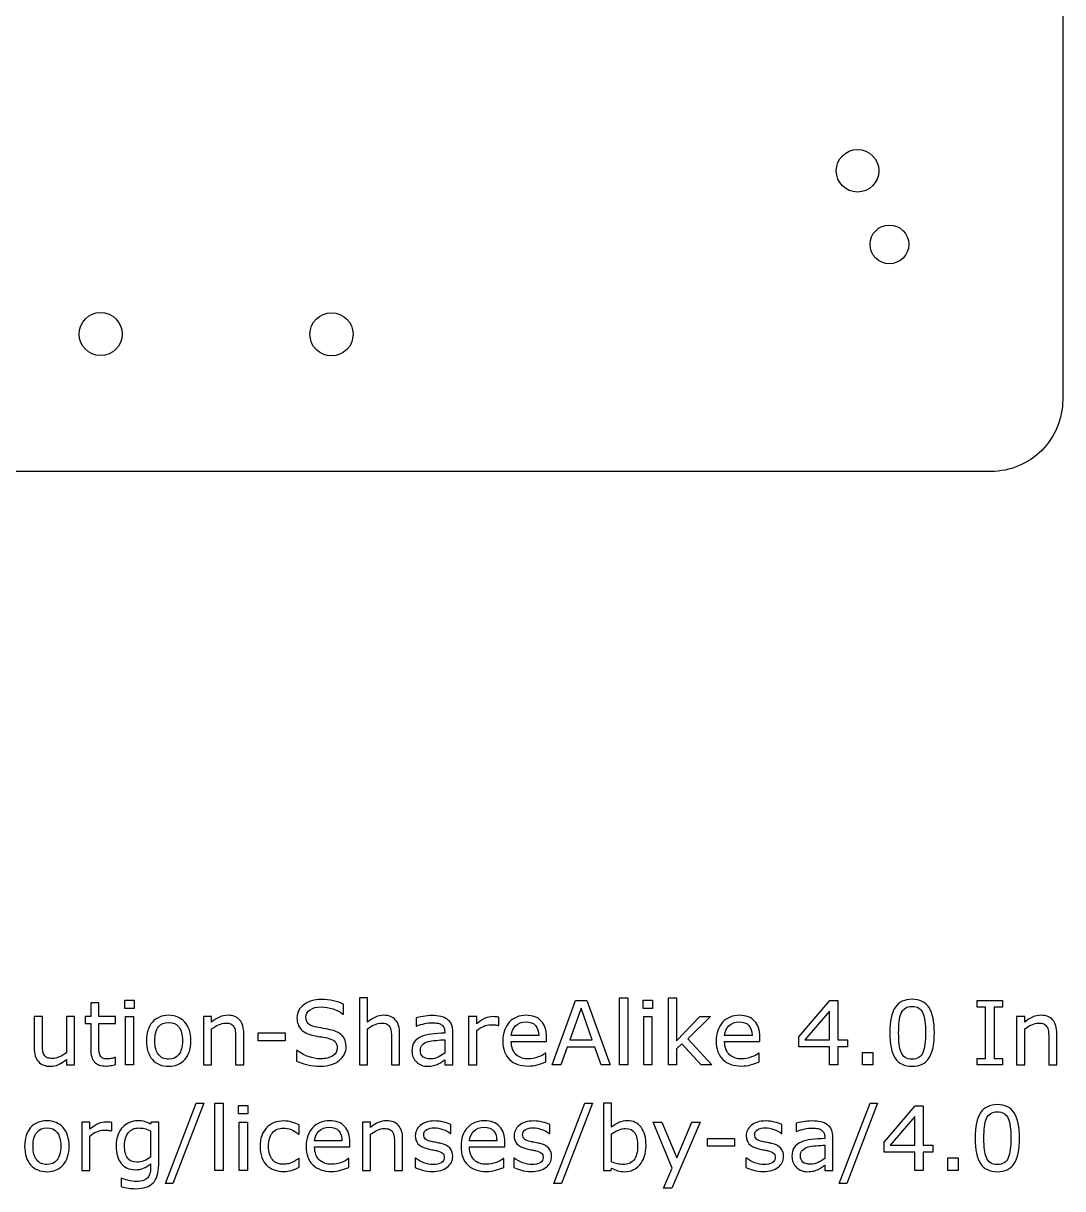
# Model space of a CAD drawing. Extents: x -458 to 425, y -81 to 360.
# Drawn here: x -301.3 to -214.3, y -57.7 to 39.8 of the extents above; entities that cross this region are included whole.
import ezdxf

# ---------------------------------------------------------------- set-up
doc = ezdxf.new("R2010")
doc.units = 0
doc.header["$MEASUREMENT"] = 0

# ---------------------------------------------------------------- blocks, each defined once
blk = doc.blocks.new('AI9-BLK1')
at = {"color": 7}
for points in [[(-37.252, -6.152), (-38.024, -6.152), (-38.024, -5.446), (-37.252, -5.446)], [(2.594, -10.87), (1.832, -10.87), (1.308, -9.371), (-1.016, -9.371), (-1.54, -10.87), (-2.267, -10.87), (-0.313, -5.479), (0.64, -5.479)], [(4.054, -10.87), (3.37, -10.87), (3.37, -5.237), (4.054, -5.237)], [(6.131, -6.152), (5.359, -6.152), (5.359, -5.446), (6.131, -5.446)], [(11.107, -10.87), (10.205, -10.87), (8.58, -9.102), (8.142, -9.519), (8.142, -10.87), (7.458, -10.87), (7.458, -5.237), (8.142, -5.237), (8.142, -8.835), (10.098, -6.824), (10.975, -6.824), (9.089, -8.693)], [(22.448, -9.349), (21.643, -9.349), (21.643, -10.87), (20.949, -10.87), (20.949, -9.349), (18.369, -9.349), (18.369, -8.517), (20.977, -5.479), (21.643, -5.479), (21.643, -8.764), (22.448, -8.764)], [(35.436, -10.87), (33.308, -10.87), (33.308, -10.319), (34.014, -10.319), (34.014, -6.03), (33.308, -6.03), (33.308, -5.479), (35.436, -5.479), (35.436, -6.03), (34.731, -6.03), (34.731, -10.319), (35.436, -10.319)], [(-37.296, -10.87), (-37.98, -10.87), (-37.98, -6.824), (-37.296, -6.824)], [(1.084, -8.753), (0.146, -6.113), (-0.796, -8.753)], [(6.087, -10.87), (5.403, -10.87), (5.403, -6.824), (6.087, -6.824)], [(20.949, -8.764), (20.949, -6.359), (18.883, -8.764)], [(-24.624, -8.841), (-26.884, -8.841), (-26.884, -8.191), (-24.624, -8.191)], [(24.578, -10.87), (23.718, -10.87), (23.718, -9.834), (24.578, -9.834)], [(-31.423, -14.056), (-34.016, -20.792), (-34.642, -20.792), (-32.06, -14.056)], [(-29.812, -19.689), (-30.495, -19.689), (-30.495, -14.056), (-29.812, -14.056)], [(-27.735, -14.971), (-28.507, -14.971), (-28.507, -14.265), (-27.735, -14.265)], [(1.1, -14.056), (-1.493, -20.792), (-2.119, -20.792), (0.463, -14.056)], [(24.975, -14.056), (22.382, -20.792), (21.756, -20.792), (24.338, -14.056)], [(29.585, -18.168), (28.78, -18.168), (28.78, -19.689), (28.086, -19.689), (28.086, -18.168), (25.506, -18.168), (25.506, -17.336), (28.115, -14.299), (28.78, -14.299), (28.78, -17.584), (29.585, -17.584)], [(28.086, -17.584), (28.086, -15.178), (26.02, -17.584)], [(-27.779, -19.689), (-28.462, -19.689), (-28.462, -15.643), (-27.779, -15.643)], [(10.121, -15.643), (7.76, -21.178), (7.041, -21.178), (7.785, -19.491), (6.174, -15.643), (6.915, -15.643), (8.154, -18.639), (9.413, -15.643)], [(13.004, -17.661), (10.744, -17.661), (10.744, -17.011), (13.004, -17.011)], [(31.715, -19.689), (30.855, -19.689), (30.855, -18.653), (31.715, -18.653)]]:
    blk.add_lwpolyline(points, close=True, dxfattribs=at)
for points, knots in [([(-38.804, -10.842), (-38.932, -10.876), (-39.072, -10.904), (-39.222, -10.925), (-39.373, -10.947), (-39.507, -10.958), (-39.626, -10.958), (-40.038, -10.958), (-40.351, -10.847), (-40.566, -10.624), (-40.78, -10.402), (-40.888, -10.045), (-40.888, -9.554), (-40.888, -9.554), (-40.888, -7.397), (-40.888, -7.397), (-40.888, -7.397), (-41.351, -7.397), (-41.351, -7.397), (-41.351, -7.397), (-41.351, -6.824), (-41.351, -6.824), (-41.351, -6.824), (-40.888, -6.824), (-40.888, -6.824), (-40.888, -6.824), (-40.888, -5.666), (-40.888, -5.666), (-40.888, -5.666), (-40.204, -5.666), (-40.204, -5.666), (-40.204, -5.666), (-40.204, -6.824), (-40.204, -6.824), (-40.204, -6.824), (-38.804, -6.824), (-38.804, -6.824), (-38.804, -6.824), (-38.804, -7.397), (-38.804, -7.397), (-38.804, -7.397), (-40.204, -7.397), (-40.204, -7.397), (-40.204, -7.397), (-40.204, -9.247), (-40.204, -9.247), (-40.204, -9.461), (-40.2, -9.627), (-40.19, -9.747), (-40.18, -9.867), (-40.146, -9.979), (-40.089, -10.083), (-40.036, -10.18), (-39.963, -10.251), (-39.871, -10.296), (-39.778, -10.34), (-39.637, -10.363), (-39.446, -10.363), (-39.336, -10.363), (-39.22, -10.346), (-39.1, -10.313), (-38.98, -10.28), (-38.893, -10.253), (-38.84, -10.231), (-38.84, -10.231), (-38.804, -10.231), (-38.804, -10.231), (-38.804, -10.231), (-38.804, -10.842), (-38.804, -10.842)], [0, 0, 0, 0, 1, 1, 1, 2, 2, 2, 3, 3, 3, 4, 4, 4, 5, 5, 5, 6, 6, 6, 7, 7, 7, 8, 8, 8, 9, 9, 9, 10, 10, 10, 11, 11, 11, 12, 12, 12, 13, 13, 13, 14, 14, 14, 15, 15, 15, 16, 16, 16, 17, 17, 17, 18, 18, 18, 19, 19, 19, 20, 20, 20, 21, 21, 21, 22, 22, 22, 23, 23, 23, 23]), ([(-19.513, -9.335), (-19.513, -9.545), (-19.561, -9.752), (-19.659, -9.957), (-19.756, -10.162), (-19.893, -10.336), (-20.069, -10.478), (-20.261, -10.632), (-20.486, -10.752), (-20.742, -10.839), (-20.999, -10.926), (-21.307, -10.969), (-21.668, -10.969), (-22.056, -10.969), (-22.404, -10.933), (-22.714, -10.861), (-23.023, -10.789), (-23.338, -10.682), (-23.658, -10.54), (-23.658, -10.54), (-23.658, -9.646), (-23.658, -9.646), (-23.658, -9.646), (-23.607, -9.646), (-23.607, -9.646), (-23.336, -9.872), (-23.022, -10.046), (-22.667, -10.168), (-22.311, -10.291), (-21.977, -10.352), (-21.665, -10.352), (-21.223, -10.352), (-20.878, -10.269), (-20.632, -10.102), (-20.385, -9.936), (-20.262, -9.714), (-20.262, -9.436), (-20.262, -9.198), (-20.321, -9.022), (-20.437, -8.909), (-20.554, -8.795), (-20.731, -8.707), (-20.969, -8.645), (-21.149, -8.597), (-21.345, -8.557), (-21.555, -8.525), (-21.765, -8.494), (-21.987, -8.454), (-22.223, -8.406), (-22.698, -8.305), (-23.051, -8.132), (-23.281, -7.887), (-23.51, -7.643), (-23.625, -7.324), (-23.625, -6.931), (-23.625, -6.481), (-23.435, -6.111), (-23.055, -5.823), (-22.675, -5.535), (-22.193, -5.391), (-21.609, -5.391), (-21.231, -5.391), (-20.885, -5.427), (-20.57, -5.499), (-20.255, -5.572), (-19.976, -5.661), (-19.733, -5.767), (-19.733, -5.767), (-19.733, -6.615), (-19.733, -6.615), (-19.733, -6.615), (-19.784, -6.615), (-19.784, -6.615), (-19.988, -6.44), (-20.256, -6.296), (-20.588, -6.181), (-20.92, -6.066), (-21.26, -6.008), (-21.608, -6.008), (-21.99, -6.008), (-22.296, -6.088), (-22.528, -6.247), (-22.759, -6.406), (-22.875, -6.611), (-22.875, -6.862), (-22.875, -7.087), (-22.818, -7.263), (-22.702, -7.39), (-22.587, -7.518), (-22.384, -7.615), (-22.093, -7.683), (-21.939, -7.717), (-21.721, -7.758), (-21.437, -7.806), (-21.154, -7.854), (-20.914, -7.903), (-20.716, -7.954), (-20.318, -8.06), (-20.017, -8.22), (-19.816, -8.435), (-19.614, -8.65), (-19.513, -8.95), (-19.513, -9.335)], [0, 0, 0, 0, 1, 1, 1, 2, 2, 2, 3, 3, 3, 4, 4, 4, 5, 5, 5, 6, 6, 6, 7, 7, 7, 8, 8, 8, 9, 9, 9, 10, 10, 10, 11, 11, 11, 12, 12, 12, 13, 13, 13, 14, 14, 14, 15, 15, 15, 16, 16, 16, 17, 17, 17, 18, 18, 18, 19, 19, 19, 20, 20, 20, 21, 21, 21, 22, 22, 22, 23, 23, 23, 24, 24, 24, 25, 25, 25, 26, 26, 26, 27, 27, 27, 28, 28, 28, 29, 29, 29, 30, 30, 30, 31, 31, 31, 32, 32, 32, 33, 33, 33, 34, 34, 34, 34]), ([(-15.033, -10.87), (-15.033, -10.87), (-15.716, -10.87), (-15.716, -10.87), (-15.716, -10.87), (-15.716, -8.569), (-15.716, -8.569), (-15.716, -8.383), (-15.727, -8.209), (-15.749, -8.046), (-15.77, -7.883), (-15.81, -7.756), (-15.868, -7.664), (-15.927, -7.563), (-16.014, -7.488), (-16.126, -7.438), (-16.239, -7.389), (-16.385, -7.364), (-16.565, -7.364), (-16.749, -7.364), (-16.942, -7.41), (-17.144, -7.502), (-17.345, -7.593), (-17.538, -7.71), (-17.723, -7.852), (-17.723, -7.852), (-17.723, -10.87), (-17.723, -10.87), (-17.723, -10.87), (-18.406, -10.87), (-18.406, -10.87), (-18.406, -10.87), (-18.406, -5.237), (-18.406, -5.237), (-18.406, -5.237), (-17.723, -5.237), (-17.723, -5.237), (-17.723, -5.237), (-17.723, -7.275), (-17.723, -7.275), (-17.511, -7.099), (-17.292, -6.962), (-17.066, -6.862), (-16.84, -6.763), (-16.609, -6.714), (-16.37, -6.714), (-15.935, -6.714), (-15.604, -6.845), (-15.376, -7.108), (-15.147, -7.371), (-15.033, -7.75), (-15.033, -8.245), (-15.033, -8.245), (-15.033, -10.87), (-15.033, -10.87)], [0, 0, 0, 0, 1, 1, 1, 2, 2, 2, 3, 3, 3, 4, 4, 4, 5, 5, 5, 6, 6, 6, 7, 7, 7, 8, 8, 8, 9, 9, 9, 10, 10, 10, 11, 11, 11, 12, 12, 12, 13, 13, 13, 14, 14, 14, 15, 15, 15, 16, 16, 16, 17, 17, 17, 18, 18, 18, 18]), ([(29.72, -8.171), (29.72, -9.139), (29.569, -9.849), (29.266, -10.302), (28.964, -10.754), (28.494, -10.98), (27.857, -10.98), (27.211, -10.98), (26.739, -10.751), (26.441, -10.292), (26.143, -9.834), (25.994, -9.129), (25.994, -8.178), (25.994, -7.22), (26.145, -6.512), (26.446, -6.055), (26.748, -5.598), (27.218, -5.369), (27.857, -5.369), (28.503, -5.369), (28.976, -5.601), (29.274, -6.066), (29.571, -6.53), (29.72, -7.232), (29.72, -8.171)], [0, 0, 0, 0, 1, 1, 1, 2, 2, 2, 3, 3, 3, 4, 4, 4, 5, 5, 5, 6, 6, 6, 7, 7, 7, 8, 8, 8, 8]), ([(-42.247, -10.87), (-42.247, -10.87), (-42.93, -10.87), (-42.93, -10.87), (-42.93, -10.87), (-42.93, -10.419), (-42.93, -10.419), (-43.159, -10.6), (-43.377, -10.739), (-43.586, -10.835), (-43.796, -10.932), (-44.026, -10.98), (-44.279, -10.98), (-44.702, -10.98), (-45.031, -10.85), (-45.267, -10.591), (-45.502, -10.331), (-45.62, -9.951), (-45.62, -9.449), (-45.62, -9.449), (-45.62, -6.824), (-45.62, -6.824), (-45.62, -6.824), (-44.937, -6.824), (-44.937, -6.824), (-44.937, -6.824), (-44.937, -9.125), (-44.937, -9.125), (-44.937, -9.33), (-44.927, -9.505), (-44.908, -9.651), (-44.889, -9.798), (-44.848, -9.922), (-44.786, -10.026), (-44.721, -10.132), (-44.637, -10.209), (-44.534, -10.257), (-44.431, -10.306), (-44.281, -10.33), (-44.084, -10.33), (-43.909, -10.33), (-43.718, -10.284), (-43.511, -10.192), (-43.304, -10.101), (-43.11, -9.984), (-42.93, -9.842), (-42.93, -9.842), (-42.93, -6.824), (-42.93, -6.824), (-42.93, -6.824), (-42.247, -6.824), (-42.247, -6.824), (-42.247, -6.824), (-42.247, -10.87), (-42.247, -10.87)], [0, 0, 0, 0, 1, 1, 1, 2, 2, 2, 3, 3, 3, 4, 4, 4, 5, 5, 5, 6, 6, 6, 7, 7, 7, 8, 8, 8, 9, 9, 9, 10, 10, 10, 11, 11, 11, 12, 12, 12, 13, 13, 13, 14, 14, 14, 15, 15, 15, 16, 16, 16, 17, 17, 17, 18, 18, 18, 18]), ([(-32.507, -8.849), (-32.507, -9.507), (-32.676, -10.028), (-33.013, -10.409), (-33.351, -10.79), (-33.802, -10.98), (-34.368, -10.98), (-34.94, -10.98), (-35.393, -10.79), (-35.729, -10.409), (-36.065, -10.028), (-36.234, -9.507), (-36.234, -8.849), (-36.234, -8.19), (-36.065, -7.67), (-35.729, -7.287), (-35.393, -6.905), (-34.94, -6.714), (-34.368, -6.714), (-33.802, -6.714), (-33.351, -6.905), (-33.013, -7.287), (-32.676, -7.67), (-32.507, -8.19), (-32.507, -8.849)], [0, 0, 0, 0, 1, 1, 1, 2, 2, 2, 3, 3, 3, 4, 4, 4, 5, 5, 5, 6, 6, 6, 7, 7, 7, 8, 8, 8, 8]), ([(-28.077, -10.87), (-28.077, -10.87), (-28.76, -10.87), (-28.76, -10.87), (-28.76, -10.87), (-28.76, -8.569), (-28.76, -8.569), (-28.76, -8.383), (-28.771, -8.209), (-28.793, -8.046), (-28.815, -7.883), (-28.854, -7.756), (-28.911, -7.664), (-28.971, -7.563), (-29.058, -7.488), (-29.17, -7.438), (-29.283, -7.389), (-29.429, -7.364), (-29.609, -7.364), (-29.794, -7.364), (-29.987, -7.41), (-30.188, -7.502), (-30.389, -7.593), (-30.582, -7.71), (-30.767, -7.852), (-30.767, -7.852), (-30.767, -10.87), (-30.767, -10.87), (-30.767, -10.87), (-31.45, -10.87), (-31.45, -10.87), (-31.45, -10.87), (-31.45, -6.824), (-31.45, -6.824), (-31.45, -6.824), (-30.767, -6.824), (-30.767, -6.824), (-30.767, -6.824), (-30.767, -7.275), (-30.767, -7.275), (-30.555, -7.099), (-30.337, -6.962), (-30.111, -6.862), (-29.885, -6.763), (-29.653, -6.714), (-29.415, -6.714), (-28.98, -6.714), (-28.648, -6.845), (-28.419, -7.108), (-28.191, -7.371), (-28.077, -7.75), (-28.077, -8.245), (-28.077, -8.245), (-28.077, -10.87), (-28.077, -10.87)], [0, 0, 0, 0, 1, 1, 1, 2, 2, 2, 3, 3, 3, 4, 4, 4, 5, 5, 5, 6, 6, 6, 7, 7, 7, 8, 8, 8, 9, 9, 9, 10, 10, 10, 11, 11, 11, 12, 12, 12, 13, 13, 13, 14, 14, 14, 15, 15, 15, 16, 16, 16, 17, 17, 17, 18, 18, 18, 18]), ([(-10.576, -10.87), (-10.576, -10.87), (-11.26, -10.87), (-11.26, -10.87), (-11.26, -10.87), (-11.26, -10.438), (-11.26, -10.438), (-11.32, -10.479), (-11.401, -10.537), (-11.503, -10.61), (-11.605, -10.684), (-11.704, -10.742), (-11.8, -10.785), (-11.913, -10.841), (-12.043, -10.887), (-12.189, -10.924), (-12.336, -10.961), (-12.507, -10.98), (-12.704, -10.98), (-13.067, -10.98), (-13.374, -10.86), (-13.626, -10.619), (-13.879, -10.378), (-14.005, -10.071), (-14.005, -9.698), (-14.005, -9.392), (-13.939, -9.144), (-13.808, -8.956), (-13.677, -8.766), (-13.491, -8.618), (-13.248, -8.509), (-13.003, -8.401), (-12.709, -8.327), (-12.366, -8.289), (-12.022, -8.25), (-11.653, -8.221), (-11.26, -8.202), (-11.26, -8.202), (-11.26, -8.097), (-11.26, -8.097), (-11.26, -7.942), (-11.287, -7.814), (-11.341, -7.712), (-11.395, -7.611), (-11.473, -7.531), (-11.574, -7.473), (-11.67, -7.417), (-11.785, -7.38), (-11.92, -7.36), (-12.054, -7.341), (-12.195, -7.331), (-12.342, -7.331), (-12.52, -7.331), (-12.719, -7.355), (-12.938, -7.402), (-13.157, -7.449), (-13.383, -7.518), (-13.616, -7.607), (-13.616, -7.607), (-13.652, -7.607), (-13.652, -7.607), (-13.652, -7.607), (-13.652, -6.919), (-13.652, -6.919), (-13.519, -6.884), (-13.328, -6.844), (-13.077, -6.801), (-12.826, -6.758), (-12.578, -6.736), (-12.335, -6.736), (-12.05, -6.736), (-11.802, -6.76), (-11.591, -6.806), (-11.38, -6.853), (-11.197, -6.933), (-11.043, -7.047), (-10.891, -7.158), (-10.775, -7.301), (-10.696, -7.477), (-10.616, -7.653), (-10.576, -7.871), (-10.576, -8.131), (-10.576, -8.131), (-10.576, -10.87), (-10.576, -10.87)], [0, 0, 0, 0, 1, 1, 1, 2, 2, 2, 3, 3, 3, 4, 4, 4, 5, 5, 5, 6, 6, 6, 7, 7, 7, 8, 8, 8, 9, 9, 9, 10, 10, 10, 11, 11, 11, 12, 12, 12, 13, 13, 13, 14, 14, 14, 15, 15, 15, 16, 16, 16, 17, 17, 17, 18, 18, 18, 19, 19, 19, 20, 20, 20, 21, 21, 21, 22, 22, 22, 23, 23, 23, 24, 24, 24, 25, 25, 25, 26, 26, 26, 27, 27, 27, 28, 28, 28, 28]), ([(-6.744, -7.563), (-6.744, -7.563), (-6.78, -7.563), (-6.78, -7.563), (-6.882, -7.54), (-6.98, -7.523), (-7.075, -7.512), (-7.171, -7.502), (-7.283, -7.497), (-7.413, -7.497), (-7.623, -7.497), (-7.826, -7.543), (-8.021, -7.636), (-8.216, -7.729), (-8.404, -7.849), (-8.585, -7.996), (-8.585, -7.996), (-8.585, -10.87), (-8.585, -10.87), (-8.585, -10.87), (-9.269, -10.87), (-9.269, -10.87), (-9.269, -10.87), (-9.269, -6.824), (-9.269, -6.824), (-9.269, -6.824), (-8.585, -6.824), (-8.585, -6.824), (-8.585, -6.824), (-8.585, -7.422), (-8.585, -7.422), (-8.315, -7.204), (-8.077, -7.05), (-7.871, -6.96), (-7.665, -6.869), (-7.455, -6.824), (-7.24, -6.824), (-7.122, -6.824), (-7.036, -6.827), (-6.983, -6.833), (-6.93, -6.839), (-6.85, -6.851), (-6.744, -6.867), (-6.744, -6.867), (-6.744, -7.563), (-6.744, -7.563)], [0, 0, 0, 0, 1, 1, 1, 2, 2, 2, 3, 3, 3, 4, 4, 4, 5, 5, 5, 6, 6, 6, 7, 7, 7, 8, 8, 8, 9, 9, 9, 10, 10, 10, 11, 11, 11, 12, 12, 12, 13, 13, 13, 14, 14, 14, 15, 15, 15, 15]), ([(-2.734, -8.908), (-2.734, -8.908), (-5.688, -8.908), (-5.688, -8.908), (-5.688, -9.157), (-5.651, -9.374), (-5.577, -9.559), (-5.503, -9.744), (-5.401, -9.896), (-5.272, -10.015), (-5.147, -10.131), (-4.999, -10.218), (-4.828, -10.276), (-4.657, -10.334), (-4.468, -10.363), (-4.262, -10.363), (-3.99, -10.363), (-3.715, -10.308), (-3.438, -10.199), (-3.161, -10.09), (-2.964, -9.983), (-2.847, -9.878), (-2.847, -9.878), (-2.811, -9.878), (-2.811, -9.878), (-2.811, -9.878), (-2.811, -10.618), (-2.811, -10.618), (-3.04, -10.715), (-3.273, -10.796), (-3.512, -10.861), (-3.75, -10.925), (-4.001, -10.958), (-4.263, -10.958), (-4.932, -10.958), (-5.455, -10.777), (-5.831, -10.414), (-6.206, -10.051), (-6.394, -9.536), (-6.394, -8.869), (-6.394, -8.208), (-6.214, -7.684), (-5.854, -7.296), (-5.495, -6.908), (-5.021, -6.714), (-4.434, -6.714), (-3.89, -6.714), (-3.471, -6.873), (-3.176, -7.19), (-2.881, -7.507), (-2.734, -7.956), (-2.734, -8.54), (-2.734, -8.54), (-2.734, -8.908), (-2.734, -8.908)], [0, 0, 0, 0, 1, 1, 1, 2, 2, 2, 3, 3, 3, 4, 4, 4, 5, 5, 5, 6, 6, 6, 7, 7, 7, 8, 8, 8, 9, 9, 9, 10, 10, 10, 11, 11, 11, 12, 12, 12, 13, 13, 13, 14, 14, 14, 15, 15, 15, 16, 16, 16, 17, 17, 17, 18, 18, 18, 18]), ([(15.121, -8.908), (15.121, -8.908), (12.167, -8.908), (12.167, -8.908), (12.167, -9.157), (12.204, -9.374), (12.278, -9.559), (12.353, -9.744), (12.454, -9.896), (12.583, -10.015), (12.708, -10.131), (12.856, -10.218), (13.027, -10.276), (13.198, -10.334), (13.387, -10.363), (13.593, -10.363), (13.866, -10.363), (14.141, -10.308), (14.418, -10.199), (14.694, -10.09), (14.891, -9.983), (15.008, -9.878), (15.008, -9.878), (15.044, -9.878), (15.044, -9.878), (15.044, -9.878), (15.044, -10.618), (15.044, -10.618), (14.816, -10.715), (14.582, -10.796), (14.344, -10.861), (14.105, -10.925), (13.855, -10.958), (13.592, -10.958), (12.923, -10.958), (12.4, -10.777), (12.025, -10.414), (11.649, -10.051), (11.461, -9.536), (11.461, -8.869), (11.461, -8.208), (11.641, -7.684), (12.001, -7.296), (12.361, -6.908), (12.834, -6.714), (13.421, -6.714), (13.965, -6.714), (14.385, -6.873), (14.679, -7.19), (14.974, -7.507), (15.121, -7.956), (15.121, -8.54), (15.121, -8.54), (15.121, -8.908), (15.121, -8.908)], [0, 0, 0, 0, 1, 1, 1, 2, 2, 2, 3, 3, 3, 4, 4, 4, 5, 5, 5, 6, 6, 6, 7, 7, 7, 8, 8, 8, 9, 9, 9, 10, 10, 10, 11, 11, 11, 12, 12, 12, 13, 13, 13, 14, 14, 14, 15, 15, 15, 16, 16, 16, 17, 17, 17, 18, 18, 18, 18]), ([(28.765, -9.816), (28.849, -9.62), (28.906, -9.39), (28.937, -9.126), (28.966, -8.861), (28.981, -8.543), (28.981, -8.171), (28.981, -7.803), (28.966, -7.485), (28.937, -7.214), (28.906, -6.944), (28.848, -6.714), (28.762, -6.526), (28.678, -6.34), (28.563, -6.2), (28.417, -6.106), (28.272, -6.011), (28.085, -5.964), (27.857, -5.964), (27.631, -5.964), (27.444, -6.011), (27.297, -6.106), (27.149, -6.2), (27.032, -6.342), (26.945, -6.533), (26.863, -6.712), (26.808, -6.945), (26.778, -7.232), (26.748, -7.52), (26.732, -7.835), (26.732, -8.178), (26.732, -8.555), (26.746, -8.87), (26.772, -9.124), (26.799, -9.378), (26.855, -9.605), (26.942, -9.805), (27.021, -9.994), (27.133, -10.137), (27.279, -10.236), (27.424, -10.336), (27.617, -10.385), (27.857, -10.385), (28.083, -10.385), (28.27, -10.338), (28.419, -10.244), (28.568, -10.15), (28.684, -10.007), (28.765, -9.816)], [0, 0, 0, 0, 1, 1, 1, 2, 2, 2, 3, 3, 3, 4, 4, 4, 5, 5, 5, 6, 6, 6, 7, 7, 7, 8, 8, 8, 9, 9, 9, 10, 10, 10, 11, 11, 11, 12, 12, 12, 13, 13, 13, 14, 14, 14, 15, 15, 15, 16, 16, 16, 16]), ([(39.976, -10.87), (39.976, -10.87), (39.293, -10.87), (39.293, -10.87), (39.293, -10.87), (39.293, -8.569), (39.293, -8.569), (39.293, -8.383), (39.282, -8.209), (39.26, -8.046), (39.239, -7.883), (39.199, -7.756), (39.142, -7.664), (39.082, -7.563), (38.996, -7.488), (38.883, -7.438), (38.77, -7.389), (38.624, -7.364), (38.444, -7.364), (38.26, -7.364), (38.066, -7.41), (37.865, -7.502), (37.664, -7.593), (37.471, -7.71), (37.286, -7.852), (37.286, -7.852), (37.286, -10.87), (37.286, -10.87), (37.286, -10.87), (36.603, -10.87), (36.603, -10.87), (36.603, -10.87), (36.603, -6.824), (36.603, -6.824), (36.603, -6.824), (37.286, -6.824), (37.286, -6.824), (37.286, -6.824), (37.286, -7.275), (37.286, -7.275), (37.498, -7.099), (37.717, -6.962), (37.943, -6.862), (38.169, -6.763), (38.4, -6.714), (38.639, -6.714), (39.073, -6.714), (39.405, -6.845), (39.634, -7.108), (39.862, -7.371), (39.976, -7.75), (39.976, -8.245), (39.976, -8.245), (39.976, -10.87), (39.976, -10.87)], [0, 0, 0, 0, 1, 1, 1, 2, 2, 2, 3, 3, 3, 4, 4, 4, 5, 5, 5, 6, 6, 6, 7, 7, 7, 8, 8, 8, 9, 9, 9, 10, 10, 10, 11, 11, 11, 12, 12, 12, 13, 13, 13, 14, 14, 14, 15, 15, 15, 16, 16, 16, 17, 17, 17, 18, 18, 18, 18]), ([(-33.213, -8.849), (-33.213, -8.329), (-33.315, -7.942), (-33.519, -7.689), (-33.723, -7.436), (-34.006, -7.309), (-34.368, -7.309), (-34.736, -7.309), (-35.021, -7.436), (-35.223, -7.689), (-35.427, -7.942), (-35.528, -8.329), (-35.528, -8.849), (-35.528, -9.352), (-35.426, -9.734), (-35.222, -9.995), (-35.018, -10.255), (-34.734, -10.385), (-34.368, -10.385), (-34.009, -10.385), (-33.726, -10.256), (-33.521, -9.998), (-33.316, -9.74), (-33.213, -9.357), (-33.213, -8.849)], [0, 0, 0, 0, 1, 1, 1, 2, 2, 2, 3, 3, 3, 4, 4, 4, 5, 5, 5, 6, 6, 6, 7, 7, 7, 8, 8, 8, 8]), ([(-3.395, -8.389), (-3.398, -8.032), (-3.487, -7.755), (-3.662, -7.559), (-3.838, -7.363), (-4.105, -7.265), (-4.463, -7.265), (-4.824, -7.265), (-5.111, -7.373), (-5.325, -7.588), (-5.538, -7.803), (-5.66, -8.07), (-5.688, -8.389), (-5.688, -8.389), (-3.395, -8.389), (-3.395, -8.389)], [0, 0, 0, 0, 1, 1, 1, 2, 2, 2, 3, 3, 3, 4, 4, 4, 5, 5, 5, 5]), ([(14.46, -8.389), (14.458, -8.032), (14.369, -7.755), (14.193, -7.559), (14.017, -7.363), (13.751, -7.265), (13.392, -7.265), (13.032, -7.265), (12.744, -7.373), (12.53, -7.588), (12.317, -7.803), (12.196, -8.07), (12.167, -8.389), (12.167, -8.389), (14.46, -8.389), (14.46, -8.389)], [0, 0, 0, 0, 1, 1, 1, 2, 2, 2, 3, 3, 3, 4, 4, 4, 5, 5, 5, 5]), ([(-11.26, -9.878), (-11.26, -9.878), (-11.26, -8.753), (-11.26, -8.753), (-11.466, -8.765), (-11.708, -8.783), (-11.987, -8.807), (-12.266, -8.832), (-12.486, -8.867), (-12.649, -8.912), (-12.843, -8.968), (-13, -9.054), (-13.12, -9.171), (-13.24, -9.288), (-13.299, -9.449), (-13.299, -9.654), (-13.299, -9.885), (-13.23, -10.059), (-13.091, -10.176), (-12.952, -10.294), (-12.74, -10.352), (-12.455, -10.352), (-12.218, -10.352), (-12.002, -10.305), (-11.806, -10.213), (-11.609, -10.12), (-11.427, -10.008), (-11.26, -9.878)], [0, 0, 0, 0, 1, 1, 1, 2, 2, 2, 3, 3, 3, 4, 4, 4, 5, 5, 5, 6, 6, 6, 7, 7, 7, 8, 8, 8, 9, 9, 9, 9]), ([(5.589, -17.636), (5.589, -17.973), (5.541, -18.278), (5.446, -18.548), (5.351, -18.818), (5.222, -19.045), (5.061, -19.228), (4.889, -19.418), (4.701, -19.562), (4.496, -19.657), (4.291, -19.752), (4.065, -19.8), (3.819, -19.8), (3.59, -19.8), (3.39, -19.772), (3.218, -19.718), (3.047, -19.664), (2.878, -19.591), (2.712, -19.499), (2.712, -19.499), (2.668, -19.689), (2.668, -19.689), (2.668, -19.689), (2.028, -19.689), (2.028, -19.689), (2.028, -19.689), (2.028, -14.056), (2.028, -14.056), (2.028, -14.056), (2.712, -14.056), (2.712, -14.056), (2.712, -14.056), (2.712, -16.069), (2.712, -16.069), (2.902, -15.912), (3.105, -15.784), (3.32, -15.683), (3.535, -15.583), (3.776, -15.533), (4.044, -15.533), (4.521, -15.533), (4.898, -15.717), (5.174, -16.083), (5.451, -16.45), (5.589, -16.967), (5.589, -17.636)], [0, 0, 0, 0, 1, 1, 1, 2, 2, 2, 3, 3, 3, 4, 4, 4, 5, 5, 5, 6, 6, 6, 7, 7, 7, 8, 8, 8, 9, 9, 9, 10, 10, 10, 11, 11, 11, 12, 12, 12, 13, 13, 13, 14, 14, 14, 15, 15, 15, 15]), ([(36.857, -16.99), (36.857, -17.958), (36.706, -18.669), (36.403, -19.121), (36.1, -19.573), (35.631, -19.8), (34.994, -19.8), (34.348, -19.8), (33.876, -19.571), (33.578, -19.112), (33.28, -18.653), (33.131, -17.949), (33.131, -16.998), (33.131, -16.039), (33.282, -15.332), (33.583, -14.874), (33.884, -14.417), (34.355, -14.188), (34.994, -14.188), (35.64, -14.188), (36.113, -14.421), (36.41, -14.885), (36.708, -15.35), (36.857, -16.052), (36.857, -16.99)], [0, 0, 0, 0, 1, 1, 1, 2, 2, 2, 3, 3, 3, 4, 4, 4, 5, 5, 5, 6, 6, 6, 7, 7, 7, 8, 8, 8, 8]), ([(-42.694, -17.668), (-42.694, -18.327), (-42.863, -18.847), (-43.2, -19.228), (-43.537, -19.609), (-43.989, -19.8), (-44.555, -19.8), (-45.126, -19.8), (-45.579, -19.609), (-45.916, -19.228), (-46.252, -18.847), (-46.42, -18.327), (-46.42, -17.668), (-46.42, -17.009), (-46.252, -16.489), (-45.916, -16.107), (-45.579, -15.724), (-45.126, -15.533), (-44.555, -15.533), (-43.989, -15.533), (-43.537, -15.724), (-43.2, -16.107), (-42.863, -16.489), (-42.694, -17.009), (-42.694, -17.668)], [0, 0, 0, 0, 1, 1, 1, 2, 2, 2, 3, 3, 3, 4, 4, 4, 5, 5, 5, 6, 6, 6, 7, 7, 7, 8, 8, 8, 8]), ([(-35.201, -19.229), (-35.201, -19.915), (-35.357, -20.419), (-35.669, -20.74), (-35.981, -21.061), (-36.461, -21.222), (-37.109, -21.222), (-37.325, -21.222), (-37.534, -21.207), (-37.739, -21.177), (-37.943, -21.146), (-38.145, -21.103), (-38.343, -21.048), (-38.343, -21.048), (-38.343, -20.351), (-38.343, -20.351), (-38.343, -20.351), (-38.307, -20.351), (-38.307, -20.351), (-38.196, -20.395), (-38.019, -20.451), (-37.777, -20.517), (-37.536, -20.582), (-37.294, -20.615), (-37.052, -20.615), (-36.82, -20.615), (-36.628, -20.588), (-36.475, -20.532), (-36.323, -20.477), (-36.205, -20.399), (-36.12, -20.3), (-36.036, -20.206), (-35.975, -20.092), (-35.939, -19.96), (-35.903, -19.827), (-35.885, -19.679), (-35.885, -19.514), (-35.885, -19.514), (-35.885, -19.145), (-35.885, -19.145), (-36.09, -19.309), (-36.286, -19.432), (-36.473, -19.513), (-36.66, -19.594), (-36.898, -19.634), (-37.187, -19.634), (-37.67, -19.634), (-38.053, -19.46), (-38.336, -19.11), (-38.62, -18.761), (-38.762, -18.268), (-38.762, -17.633), (-38.762, -17.285), (-38.713, -16.984), (-38.615, -16.732), (-38.518, -16.479), (-38.384, -16.261), (-38.215, -16.077), (-38.059, -15.906), (-37.868, -15.772), (-37.644, -15.677), (-37.419, -15.581), (-37.196, -15.533), (-36.974, -15.533), (-36.74, -15.533), (-36.544, -15.557), (-36.386, -15.604), (-36.228, -15.651), (-36.061, -15.723), (-35.885, -15.82), (-35.885, -15.82), (-35.841, -15.643), (-35.841, -15.643), (-35.841, -15.643), (-35.201, -15.643), (-35.201, -15.643), (-35.201, -15.643), (-35.201, -19.229), (-35.201, -19.229)], [0, 0, 0, 0, 1, 1, 1, 2, 2, 2, 3, 3, 3, 4, 4, 4, 5, 5, 5, 6, 6, 6, 7, 7, 7, 8, 8, 8, 9, 9, 9, 10, 10, 10, 11, 11, 11, 12, 12, 12, 13, 13, 13, 14, 14, 14, 15, 15, 15, 16, 16, 16, 17, 17, 17, 18, 18, 18, 19, 19, 19, 20, 20, 20, 21, 21, 21, 22, 22, 22, 23, 23, 23, 24, 24, 24, 25, 25, 25, 26, 26, 26, 26]), ([(-23.442, -19.434), (-23.669, -19.543), (-23.884, -19.627), (-24.087, -19.687), (-24.291, -19.748), (-24.507, -19.778), (-24.736, -19.778), (-25.027, -19.778), (-25.295, -19.735), (-25.538, -19.649), (-25.781, -19.564), (-25.99, -19.434), (-26.163, -19.26), (-26.339, -19.087), (-26.475, -18.868), (-26.571, -18.603), (-26.668, -18.338), (-26.716, -18.028), (-26.716, -17.674), (-26.716, -17.014), (-26.535, -16.495), (-26.172, -16.119), (-25.81, -15.743), (-25.331, -15.555), (-24.736, -15.555), (-24.504, -15.555), (-24.277, -15.588), (-24.054, -15.653), (-23.832, -15.718), (-23.627, -15.797), (-23.442, -15.891), (-23.442, -15.891), (-23.442, -16.647), (-23.442, -16.647), (-23.442, -16.647), (-23.478, -16.647), (-23.478, -16.647), (-23.685, -16.487), (-23.899, -16.365), (-24.119, -16.279), (-24.34, -16.194), (-24.555, -16.151), (-24.764, -16.151), (-25.15, -16.151), (-25.454, -16.28), (-25.676, -16.537), (-25.899, -16.796), (-26.011, -17.174), (-26.011, -17.674), (-26.011, -18.159), (-25.902, -18.531), (-25.684, -18.792), (-25.466, -19.052), (-25.159, -19.182), (-24.764, -19.182), (-24.627, -19.182), (-24.487, -19.165), (-24.345, -19.129), (-24.203, -19.093), (-24.075, -19.047), (-23.962, -18.99), (-23.864, -18.939), (-23.771, -18.887), (-23.684, -18.831), (-23.597, -18.775), (-23.529, -18.727), (-23.478, -18.686), (-23.478, -18.686), (-23.442, -18.686), (-23.442, -18.686), (-23.442, -18.686), (-23.442, -19.434), (-23.442, -19.434)], [0, 0, 0, 0, 1, 1, 1, 2, 2, 2, 3, 3, 3, 4, 4, 4, 5, 5, 5, 6, 6, 6, 7, 7, 7, 8, 8, 8, 9, 9, 9, 10, 10, 10, 11, 11, 11, 12, 12, 12, 13, 13, 13, 14, 14, 14, 15, 15, 15, 16, 16, 16, 17, 17, 17, 18, 18, 18, 19, 19, 19, 20, 20, 20, 21, 21, 21, 22, 22, 22, 23, 23, 23, 24, 24, 24, 24]), ([(-19.196, -17.727), (-19.196, -17.727), (-22.151, -17.727), (-22.151, -17.727), (-22.151, -17.976), (-22.114, -18.194), (-22.04, -18.379), (-21.965, -18.564), (-21.863, -18.715), (-21.734, -18.834), (-21.61, -18.95), (-21.462, -19.037), (-21.291, -19.095), (-21.119, -19.153), (-20.931, -19.182), (-20.725, -19.182), (-20.452, -19.182), (-20.177, -19.128), (-19.9, -19.019), (-19.624, -18.91), (-19.427, -18.803), (-19.31, -18.697), (-19.31, -18.697), (-19.273, -18.697), (-19.273, -18.697), (-19.273, -18.697), (-19.273, -19.438), (-19.273, -19.438), (-19.502, -19.534), (-19.736, -19.615), (-19.974, -19.68), (-20.212, -19.745), (-20.463, -19.778), (-20.725, -19.778), (-21.395, -19.778), (-21.917, -19.596), (-22.293, -19.234), (-22.669, -18.871), (-22.856, -18.356), (-22.856, -17.688), (-22.856, -17.027), (-22.676, -16.503), (-22.317, -16.115), (-21.957, -15.727), (-21.484, -15.533), (-20.897, -15.533), (-20.353, -15.533), (-19.933, -15.692), (-19.639, -16.009), (-19.344, -16.326), (-19.196, -16.776), (-19.196, -17.359), (-19.196, -17.359), (-19.196, -17.727), (-19.196, -17.727)], [0, 0, 0, 0, 1, 1, 1, 2, 2, 2, 3, 3, 3, 4, 4, 4, 5, 5, 5, 6, 6, 6, 7, 7, 7, 8, 8, 8, 9, 9, 9, 10, 10, 10, 11, 11, 11, 12, 12, 12, 13, 13, 13, 14, 14, 14, 15, 15, 15, 16, 16, 16, 17, 17, 17, 18, 18, 18, 18]), ([(-14.783, -19.689), (-14.783, -19.689), (-15.466, -19.689), (-15.466, -19.689), (-15.466, -19.689), (-15.466, -17.388), (-15.466, -17.388), (-15.466, -17.203), (-15.478, -17.029), (-15.499, -16.865), (-15.521, -16.703), (-15.56, -16.575), (-15.618, -16.484), (-15.678, -16.382), (-15.764, -16.307), (-15.876, -16.258), (-15.989, -16.208), (-16.136, -16.184), (-16.315, -16.184), (-16.5, -16.184), (-16.693, -16.23), (-16.894, -16.321), (-17.096, -16.413), (-17.289, -16.53), (-17.473, -16.672), (-17.473, -16.672), (-17.473, -19.689), (-17.473, -19.689), (-17.473, -19.689), (-18.156, -19.689), (-18.156, -19.689), (-18.156, -19.689), (-18.156, -15.643), (-18.156, -15.643), (-18.156, -15.643), (-17.473, -15.643), (-17.473, -15.643), (-17.473, -15.643), (-17.473, -16.094), (-17.473, -16.094), (-17.261, -15.918), (-17.043, -15.781), (-16.817, -15.682), (-16.591, -15.583), (-16.359, -15.533), (-16.121, -15.533), (-15.686, -15.533), (-15.354, -15.665), (-15.126, -15.928), (-14.897, -16.191), (-14.783, -16.57), (-14.783, -17.065), (-14.783, -17.065), (-14.783, -19.689), (-14.783, -19.689)], [0, 0, 0, 0, 1, 1, 1, 2, 2, 2, 3, 3, 3, 4, 4, 4, 5, 5, 5, 6, 6, 6, 7, 7, 7, 8, 8, 8, 9, 9, 9, 10, 10, 10, 11, 11, 11, 12, 12, 12, 13, 13, 13, 14, 14, 14, 15, 15, 15, 16, 16, 16, 17, 17, 17, 18, 18, 18, 18]), ([(-10.591, -18.519), (-10.591, -18.887), (-10.744, -19.189), (-11.048, -19.424), (-11.353, -19.66), (-11.769, -19.778), (-12.296, -19.778), (-12.595, -19.778), (-12.868, -19.742), (-13.118, -19.671), (-13.367, -19.6), (-13.576, -19.522), (-13.744, -19.438), (-13.744, -19.438), (-13.744, -18.675), (-13.744, -18.675), (-13.744, -18.675), (-13.708, -18.675), (-13.708, -18.675), (-13.495, -18.837), (-13.258, -18.966), (-12.997, -19.061), (-12.736, -19.156), (-12.485, -19.204), (-12.245, -19.204), (-11.948, -19.204), (-11.716, -19.156), (-11.548, -19.06), (-11.381, -18.964), (-11.297, -18.813), (-11.297, -18.606), (-11.297, -18.447), (-11.342, -18.327), (-11.433, -18.245), (-11.524, -18.164), (-11.699, -18.094), (-11.957, -18.036), (-12.052, -18.014), (-12.178, -17.989), (-12.332, -17.96), (-12.486, -17.931), (-12.626, -17.9), (-12.753, -17.867), (-13.105, -17.773), (-13.354, -17.635), (-13.501, -17.454), (-13.649, -17.272), (-13.722, -17.049), (-13.722, -16.785), (-13.722, -16.619), (-13.688, -16.463), (-13.619, -16.316), (-13.551, -16.17), (-13.446, -16.039), (-13.306, -15.923), (-13.172, -15.81), (-13, -15.721), (-12.792, -15.655), (-12.584, -15.588), (-12.351, -15.555), (-12.093, -15.555), (-11.852, -15.555), (-11.608, -15.585), (-11.361, -15.645), (-11.115, -15.704), (-10.909, -15.776), (-10.745, -15.861), (-10.745, -15.861), (-10.745, -16.592), (-10.745, -16.592), (-10.745, -16.592), (-10.782, -16.592), (-10.782, -16.592), (-10.954, -16.462), (-11.164, -16.352), (-11.41, -16.263), (-11.657, -16.173), (-11.899, -16.129), (-12.136, -16.129), (-12.383, -16.129), (-12.591, -16.176), (-12.761, -16.271), (-12.932, -16.366), (-13.016, -16.507), (-13.016, -16.695), (-13.016, -16.861), (-12.965, -16.986), (-12.862, -17.07), (-12.762, -17.154), (-12.599, -17.222), (-12.374, -17.275), (-12.25, -17.304), (-12.111, -17.333), (-11.957, -17.362), (-11.802, -17.391), (-11.673, -17.417), (-11.571, -17.441), (-11.257, -17.513), (-11.016, -17.637), (-10.846, -17.813), (-10.676, -17.991), (-10.591, -18.226), (-10.591, -18.519)], [0, 0, 0, 0, 1, 1, 1, 2, 2, 2, 3, 3, 3, 4, 4, 4, 5, 5, 5, 6, 6, 6, 7, 7, 7, 8, 8, 8, 9, 9, 9, 10, 10, 10, 11, 11, 11, 12, 12, 12, 13, 13, 13, 14, 14, 14, 15, 15, 15, 16, 16, 16, 17, 17, 17, 18, 18, 18, 19, 19, 19, 20, 20, 20, 21, 21, 21, 22, 22, 22, 23, 23, 23, 24, 24, 24, 25, 25, 25, 26, 26, 26, 27, 27, 27, 28, 28, 28, 29, 29, 29, 30, 30, 30, 31, 31, 31, 32, 32, 32, 33, 33, 33, 34, 34, 34, 34]), ([(-6.235, -17.727), (-6.235, -17.727), (-9.19, -17.727), (-9.19, -17.727), (-9.19, -17.976), (-9.153, -18.194), (-9.079, -18.379), (-9.004, -18.564), (-8.903, -18.715), (-8.773, -18.834), (-8.649, -18.95), (-8.501, -19.037), (-8.33, -19.095), (-8.158, -19.153), (-7.97, -19.182), (-7.764, -19.182), (-7.491, -19.182), (-7.216, -19.128), (-6.939, -19.019), (-6.663, -18.91), (-6.466, -18.803), (-6.349, -18.697), (-6.349, -18.697), (-6.313, -18.697), (-6.313, -18.697), (-6.313, -18.697), (-6.313, -19.438), (-6.313, -19.438), (-6.541, -19.534), (-6.775, -19.615), (-7.013, -19.68), (-7.252, -19.745), (-7.502, -19.778), (-7.765, -19.778), (-8.434, -19.778), (-8.957, -19.596), (-9.332, -19.234), (-9.708, -18.871), (-9.895, -18.356), (-9.895, -17.688), (-9.895, -17.027), (-9.716, -16.503), (-9.356, -16.115), (-8.996, -15.727), (-8.523, -15.533), (-7.936, -15.533), (-7.392, -15.533), (-6.972, -15.692), (-6.677, -16.009), (-6.383, -16.326), (-6.235, -16.776), (-6.235, -17.359), (-6.235, -17.359), (-6.235, -17.727), (-6.235, -17.727)], [0, 0, 0, 0, 1, 1, 1, 2, 2, 2, 3, 3, 3, 4, 4, 4, 5, 5, 5, 6, 6, 6, 7, 7, 7, 8, 8, 8, 9, 9, 9, 10, 10, 10, 11, 11, 11, 12, 12, 12, 13, 13, 13, 14, 14, 14, 15, 15, 15, 16, 16, 16, 17, 17, 17, 18, 18, 18, 18]), ([(-2.318, -18.519), (-2.318, -18.887), (-2.471, -19.189), (-2.775, -19.424), (-3.08, -19.66), (-3.496, -19.778), (-4.023, -19.778), (-4.322, -19.778), (-4.595, -19.742), (-4.845, -19.671), (-5.094, -19.6), (-5.303, -19.522), (-5.471, -19.438), (-5.471, -19.438), (-5.471, -18.675), (-5.471, -18.675), (-5.471, -18.675), (-5.435, -18.675), (-5.435, -18.675), (-5.222, -18.837), (-4.985, -18.966), (-4.724, -19.061), (-4.463, -19.156), (-4.212, -19.204), (-3.973, -19.204), (-3.676, -19.204), (-3.443, -19.156), (-3.276, -19.06), (-3.108, -18.964), (-3.024, -18.813), (-3.024, -18.606), (-3.024, -18.447), (-3.069, -18.327), (-3.16, -18.245), (-3.251, -18.164), (-3.426, -18.094), (-3.684, -18.036), (-3.78, -18.014), (-3.905, -17.989), (-4.059, -17.96), (-4.213, -17.931), (-4.354, -17.9), (-4.48, -17.867), (-4.832, -17.773), (-5.082, -17.635), (-5.228, -17.454), (-5.376, -17.272), (-5.449, -17.049), (-5.449, -16.785), (-5.449, -16.619), (-5.415, -16.463), (-5.346, -16.316), (-5.278, -16.17), (-5.174, -16.039), (-5.034, -15.923), (-4.899, -15.81), (-4.727, -15.721), (-4.519, -15.655), (-4.311, -15.588), (-4.078, -15.555), (-3.82, -15.555), (-3.579, -15.555), (-3.336, -15.585), (-3.089, -15.645), (-2.842, -15.704), (-2.636, -15.776), (-2.473, -15.861), (-2.473, -15.861), (-2.473, -16.592), (-2.473, -16.592), (-2.473, -16.592), (-2.509, -16.592), (-2.509, -16.592), (-2.681, -16.462), (-2.891, -16.352), (-3.138, -16.263), (-3.384, -16.173), (-3.626, -16.129), (-3.863, -16.129), (-4.11, -16.129), (-4.319, -16.176), (-4.488, -16.271), (-4.659, -16.366), (-4.744, -16.507), (-4.744, -16.695), (-4.744, -16.861), (-4.692, -16.986), (-4.589, -17.07), (-4.489, -17.154), (-4.326, -17.222), (-4.101, -17.275), (-3.977, -17.304), (-3.838, -17.333), (-3.684, -17.362), (-3.529, -17.391), (-3.401, -17.417), (-3.298, -17.441), (-2.985, -17.513), (-2.743, -17.637), (-2.573, -17.813), (-2.403, -17.991), (-2.318, -18.226), (-2.318, -18.519)], [0, 0, 0, 0, 1, 1, 1, 2, 2, 2, 3, 3, 3, 4, 4, 4, 5, 5, 5, 6, 6, 6, 7, 7, 7, 8, 8, 8, 9, 9, 9, 10, 10, 10, 11, 11, 11, 12, 12, 12, 13, 13, 13, 14, 14, 14, 15, 15, 15, 16, 16, 16, 17, 17, 17, 18, 18, 18, 19, 19, 19, 20, 20, 20, 21, 21, 21, 22, 22, 22, 23, 23, 23, 24, 24, 24, 25, 25, 25, 26, 26, 26, 27, 27, 27, 28, 28, 28, 29, 29, 29, 30, 30, 30, 31, 31, 31, 32, 32, 32, 33, 33, 33, 34, 34, 34, 34]), ([(17.107, -18.519), (17.107, -18.887), (16.955, -19.189), (16.65, -19.424), (16.346, -19.66), (15.929, -19.778), (15.402, -19.778), (15.104, -19.778), (14.83, -19.742), (14.581, -19.671), (14.332, -19.6), (14.122, -19.522), (13.954, -19.438), (13.954, -19.438), (13.954, -18.675), (13.954, -18.675), (13.954, -18.675), (13.99, -18.675), (13.99, -18.675), (14.203, -18.837), (14.44, -18.966), (14.702, -19.061), (14.963, -19.156), (15.213, -19.204), (15.453, -19.204), (15.75, -19.204), (15.982, -19.156), (16.15, -19.06), (16.317, -18.964), (16.401, -18.813), (16.401, -18.606), (16.401, -18.447), (16.356, -18.327), (16.265, -18.245), (16.174, -18.164), (16, -18.094), (15.741, -18.036), (15.645, -18.014), (15.52, -17.989), (15.366, -17.96), (15.212, -17.931), (15.072, -17.9), (14.945, -17.867), (14.593, -17.773), (14.344, -17.635), (14.196, -17.454), (14.05, -17.272), (13.976, -17.049), (13.976, -16.785), (13.976, -16.619), (14.01, -16.463), (14.079, -16.316), (14.148, -16.17), (14.252, -16.039), (14.391, -15.923), (14.526, -15.81), (14.698, -15.721), (14.906, -15.655), (15.114, -15.588), (15.347, -15.555), (15.605, -15.555), (15.846, -15.555), (16.09, -15.585), (16.337, -15.645), (16.583, -15.704), (16.789, -15.776), (16.953, -15.861), (16.953, -15.861), (16.953, -16.592), (16.953, -16.592), (16.953, -16.592), (16.917, -16.592), (16.917, -16.592), (16.744, -16.462), (16.534, -16.352), (16.288, -16.263), (16.041, -16.173), (15.799, -16.129), (15.562, -16.129), (15.315, -16.129), (15.107, -16.176), (14.936, -16.271), (14.766, -16.366), (14.682, -16.507), (14.682, -16.695), (14.682, -16.861), (14.733, -16.986), (14.836, -17.07), (14.936, -17.154), (15.099, -17.222), (15.324, -17.275), (15.448, -17.304), (15.587, -17.333), (15.742, -17.362), (15.896, -17.391), (16.024, -17.417), (16.127, -17.441), (16.441, -17.513), (16.682, -17.637), (16.852, -17.813), (17.022, -17.991), (17.107, -18.226), (17.107, -18.519)], [0, 0, 0, 0, 1, 1, 1, 2, 2, 2, 3, 3, 3, 4, 4, 4, 5, 5, 5, 6, 6, 6, 7, 7, 7, 8, 8, 8, 9, 9, 9, 10, 10, 10, 11, 11, 11, 12, 12, 12, 13, 13, 13, 14, 14, 14, 15, 15, 15, 16, 16, 16, 17, 17, 17, 18, 18, 18, 19, 19, 19, 20, 20, 20, 21, 21, 21, 22, 22, 22, 23, 23, 23, 24, 24, 24, 25, 25, 25, 26, 26, 26, 27, 27, 27, 28, 28, 28, 29, 29, 29, 30, 30, 30, 31, 31, 31, 32, 32, 32, 33, 33, 33, 34, 34, 34, 34]), ([(21.231, -19.689), (21.231, -19.689), (20.548, -19.689), (20.548, -19.689), (20.548, -19.689), (20.548, -19.258), (20.548, -19.258), (20.488, -19.299), (20.407, -19.356), (20.305, -19.429), (20.203, -19.503), (20.103, -19.561), (20.007, -19.604), (19.894, -19.66), (19.764, -19.706), (19.618, -19.743), (19.472, -19.781), (19.3, -19.8), (19.103, -19.8), (18.741, -19.8), (18.433, -19.679), (18.181, -19.438), (17.929, -19.198), (17.803, -18.89), (17.803, -18.517), (17.803, -18.211), (17.868, -17.964), (17.999, -17.775), (18.13, -17.585), (18.317, -17.437), (18.559, -17.328), (18.804, -17.22), (19.098, -17.147), (19.442, -17.108), (19.785, -17.07), (20.154, -17.041), (20.548, -17.022), (20.548, -17.022), (20.548, -16.916), (20.548, -16.916), (20.548, -16.761), (20.52, -16.633), (20.467, -16.532), (20.412, -16.43), (20.335, -16.35), (20.234, -16.292), (20.138, -16.236), (20.022, -16.199), (19.887, -16.18), (19.753, -16.161), (19.612, -16.151), (19.465, -16.151), (19.287, -16.151), (19.088, -16.174), (18.87, -16.221), (18.651, -16.269), (18.425, -16.337), (18.191, -16.426), (18.191, -16.426), (18.156, -16.426), (18.156, -16.426), (18.156, -16.426), (18.156, -15.739), (18.156, -15.739), (18.288, -15.703), (18.48, -15.663), (18.731, -15.62), (18.982, -15.577), (19.229, -15.555), (19.473, -15.555), (19.757, -15.555), (20.005, -15.579), (20.216, -15.626), (20.427, -15.673), (20.61, -15.753), (20.764, -15.866), (20.916, -15.977), (21.032, -16.12), (21.112, -16.296), (21.191, -16.472), (21.231, -16.69), (21.231, -16.95), (21.231, -16.95), (21.231, -19.689), (21.231, -19.689)], [0, 0, 0, 0, 1, 1, 1, 2, 2, 2, 3, 3, 3, 4, 4, 4, 5, 5, 5, 6, 6, 6, 7, 7, 7, 8, 8, 8, 9, 9, 9, 10, 10, 10, 11, 11, 11, 12, 12, 12, 13, 13, 13, 14, 14, 14, 15, 15, 15, 16, 16, 16, 17, 17, 17, 18, 18, 18, 19, 19, 19, 20, 20, 20, 21, 21, 21, 22, 22, 22, 23, 23, 23, 24, 24, 24, 25, 25, 25, 26, 26, 26, 27, 27, 27, 28, 28, 28, 28]), ([(35.903, -18.636), (35.987, -18.44), (36.044, -18.21), (36.074, -17.945), (36.103, -17.681), (36.119, -17.362), (36.119, -16.99), (36.119, -16.623), (36.103, -16.304), (36.074, -16.034), (36.044, -15.763), (35.985, -15.534), (35.899, -15.345), (35.814, -15.159), (35.7, -15.019), (35.555, -14.925), (35.409, -14.831), (35.223, -14.784), (34.994, -14.784), (34.768, -14.784), (34.581, -14.831), (34.434, -14.925), (34.286, -15.019), (34.169, -15.162), (34.082, -15.352), (34.001, -15.532), (33.944, -15.764), (33.915, -16.052), (33.884, -16.339), (33.87, -16.655), (33.87, -16.998), (33.87, -17.375), (33.883, -17.69), (33.909, -17.943), (33.935, -18.197), (33.992, -18.424), (34.079, -18.625), (34.158, -18.813), (34.27, -18.957), (34.416, -19.056), (34.561, -19.155), (34.754, -19.204), (34.994, -19.204), (35.22, -19.204), (35.407, -19.157), (35.556, -19.063), (35.705, -18.969), (35.821, -18.826), (35.903, -18.636)], [0, 0, 0, 0, 1, 1, 1, 2, 2, 2, 3, 3, 3, 4, 4, 4, 5, 5, 5, 6, 6, 6, 7, 7, 7, 8, 8, 8, 9, 9, 9, 10, 10, 10, 11, 11, 11, 12, 12, 12, 13, 13, 13, 14, 14, 14, 15, 15, 15, 16, 16, 16, 16]), ([(-43.399, -17.668), (-43.399, -17.148), (-43.501, -16.761), (-43.705, -16.508), (-43.909, -16.255), (-44.192, -16.129), (-44.555, -16.129), (-44.922, -16.129), (-45.207, -16.255), (-45.41, -16.508), (-45.613, -16.761), (-45.714, -17.148), (-45.714, -17.668), (-45.714, -18.172), (-45.612, -18.554), (-45.409, -18.814), (-45.205, -19.074), (-44.92, -19.204), (-44.555, -19.204), (-44.195, -19.204), (-43.912, -19.075), (-43.707, -18.817), (-43.502, -18.56), (-43.399, -18.177), (-43.399, -17.668)], [0, 0, 0, 0, 1, 1, 1, 2, 2, 2, 3, 3, 3, 4, 4, 4, 5, 5, 5, 6, 6, 6, 7, 7, 7, 8, 8, 8, 8]), ([(-39.112, -16.382), (-39.112, -16.382), (-39.148, -16.382), (-39.148, -16.382), (-39.25, -16.359), (-39.348, -16.342), (-39.443, -16.331), (-39.539, -16.321), (-39.651, -16.316), (-39.781, -16.316), (-39.991, -16.316), (-40.194, -16.362), (-40.389, -16.455), (-40.584, -16.549), (-40.772, -16.669), (-40.953, -16.816), (-40.953, -16.816), (-40.953, -19.689), (-40.953, -19.689), (-40.953, -19.689), (-41.637, -19.689), (-41.637, -19.689), (-41.637, -19.689), (-41.637, -15.643), (-41.637, -15.643), (-41.637, -15.643), (-40.953, -15.643), (-40.953, -15.643), (-40.953, -15.643), (-40.953, -16.241), (-40.953, -16.241), (-40.683, -16.024), (-40.445, -15.87), (-40.239, -15.78), (-40.033, -15.689), (-39.823, -15.643), (-39.608, -15.643), (-39.49, -15.643), (-39.404, -15.647), (-39.351, -15.653), (-39.298, -15.659), (-39.218, -15.67), (-39.112, -15.687), (-39.112, -15.687), (-39.112, -16.382), (-39.112, -16.382)], [0, 0, 0, 0, 1, 1, 1, 2, 2, 2, 3, 3, 3, 4, 4, 4, 5, 5, 5, 6, 6, 6, 7, 7, 7, 8, 8, 8, 9, 9, 9, 10, 10, 10, 11, 11, 11, 12, 12, 12, 13, 13, 13, 14, 14, 14, 15, 15, 15, 15]), ([(-35.885, -18.584), (-35.885, -18.584), (-35.885, -16.369), (-35.885, -16.369), (-36.065, -16.286), (-36.234, -16.227), (-36.389, -16.192), (-36.544, -16.157), (-36.699, -16.14), (-36.853, -16.14), (-37.226, -16.14), (-37.521, -16.266), (-37.735, -16.518), (-37.949, -16.77), (-38.056, -17.136), (-38.056, -17.616), (-38.056, -18.072), (-37.977, -18.418), (-37.818, -18.653), (-37.659, -18.888), (-37.395, -19.006), (-37.027, -19.006), (-36.829, -19.006), (-36.631, -18.968), (-36.432, -18.891), (-36.234, -18.815), (-36.051, -18.713), (-35.885, -18.584)], [0, 0, 0, 0, 1, 1, 1, 2, 2, 2, 3, 3, 3, 4, 4, 4, 5, 5, 5, 6, 6, 6, 7, 7, 7, 8, 8, 8, 9, 9, 9, 9]), ([(-19.858, -17.209), (-19.86, -16.851), (-19.949, -16.574), (-20.125, -16.378), (-20.3, -16.183), (-20.567, -16.084), (-20.926, -16.084), (-21.286, -16.084), (-21.573, -16.192), (-21.787, -16.407), (-22.001, -16.623), (-22.122, -16.89), (-22.151, -17.209), (-22.151, -17.209), (-19.858, -17.209), (-19.858, -17.209)], [0, 0, 0, 0, 1, 1, 1, 2, 2, 2, 3, 3, 3, 4, 4, 4, 5, 5, 5, 5]), ([(-6.897, -17.209), (-6.899, -16.851), (-6.988, -16.574), (-7.164, -16.378), (-7.34, -16.183), (-7.606, -16.084), (-7.964, -16.084), (-8.325, -16.084), (-8.612, -16.192), (-8.826, -16.407), (-9.04, -16.623), (-9.161, -16.89), (-9.19, -17.209), (-9.19, -17.209), (-6.897, -17.209), (-6.897, -17.209)], [0, 0, 0, 0, 1, 1, 1, 2, 2, 2, 3, 3, 3, 4, 4, 4, 5, 5, 5, 5]), ([(4.884, -17.658), (4.884, -17.175), (4.804, -16.808), (4.645, -16.559), (4.486, -16.309), (4.229, -16.184), (3.875, -16.184), (3.678, -16.184), (3.478, -16.227), (3.276, -16.312), (3.073, -16.398), (2.885, -16.509), (2.712, -16.644), (2.712, -16.644), (2.712, -18.961), (2.712, -18.961), (2.904, -19.048), (3.07, -19.109), (3.209, -19.143), (3.347, -19.176), (3.504, -19.193), (3.68, -19.193), (4.056, -19.193), (4.35, -19.07), (4.564, -18.822), (4.777, -18.575), (4.884, -18.186), (4.884, -17.658)], [0, 0, 0, 0, 1, 1, 1, 2, 2, 2, 3, 3, 3, 4, 4, 4, 5, 5, 5, 6, 6, 6, 7, 7, 7, 8, 8, 8, 9, 9, 9, 9]), ([(20.548, -18.698), (20.548, -18.698), (20.548, -17.573), (20.548, -17.573), (20.342, -17.585), (20.099, -17.603), (19.82, -17.627), (19.542, -17.651), (19.321, -17.686), (19.158, -17.732), (18.964, -17.787), (18.807, -17.873), (18.687, -17.991), (18.568, -18.107), (18.508, -18.268), (18.508, -18.473), (18.508, -18.705), (18.578, -18.879), (18.716, -18.996), (18.855, -19.113), (19.067, -19.171), (19.352, -19.171), (19.589, -19.171), (19.805, -19.125), (20.002, -19.032), (20.198, -18.939), (20.38, -18.828), (20.548, -18.698)], [0, 0, 0, 0, 1, 1, 1, 2, 2, 2, 3, 3, 3, 4, 4, 4, 5, 5, 5, 6, 6, 6, 7, 7, 7, 8, 8, 8, 9, 9, 9, 9])]:
    blk.add_open_spline(points, degree=3, knots=knots, dxfattribs=at)

msp = doc.modelspace()

# ---------------------------------------------------------------- linework, layer by layer
at = {"color": 1}
for centre, radius in [((-231.505, 27.503), 1.779), ((-228.839, 21.34), 1.625), ((-294.856, 13.839), 1.8), ((-275.534, 13.818), 1.806)]:
    msp.add_circle(centre, radius, dxfattribs=at)
at = {"color": 7}
msp.add_open_spline([(-452.343, 360.355), (-455.657, 360.355), (-458.344, 357.669), (-458.344, 354.356), (-458.344, 354.356), (-458.344, 8.341), (-458.344, 8.341), (-458.344, 5.028), (-455.658, 2.341), (-452.343, 2.341), (-452.343, 2.341), (-220.337, 2.341), (-220.337, 2.341), (-218.745, 2.341), (-217.219, 2.973), (-216.094, 4.099), (-214.969, 5.224), (-214.336, 6.75), (-214.336, 8.341), (-214.336, 8.341), (-214.336, 354.356), (-214.336, 354.356), (-214.336, 357.669), (-217.023, 360.355), (-220.337, 360.355), (-220.337, 360.355), (-452.343, 360.355), (-452.343, 360.355)], degree=3, knots=[0, 0, 0, 0, 1, 1, 1, 2, 2, 2, 3, 3, 3, 4, 4, 4, 5, 5, 5, 6, 6, 6, 7, 7, 7, 8, 8, 8, 9, 9, 9, 9], dxfattribs=at)

# ---------------------------------------------------------------- block references
msp.add_blockref('AI9-BLK1', (-254.798, -36.461), dxfattribs=at)

doc.saveas('drawing.dxf')
